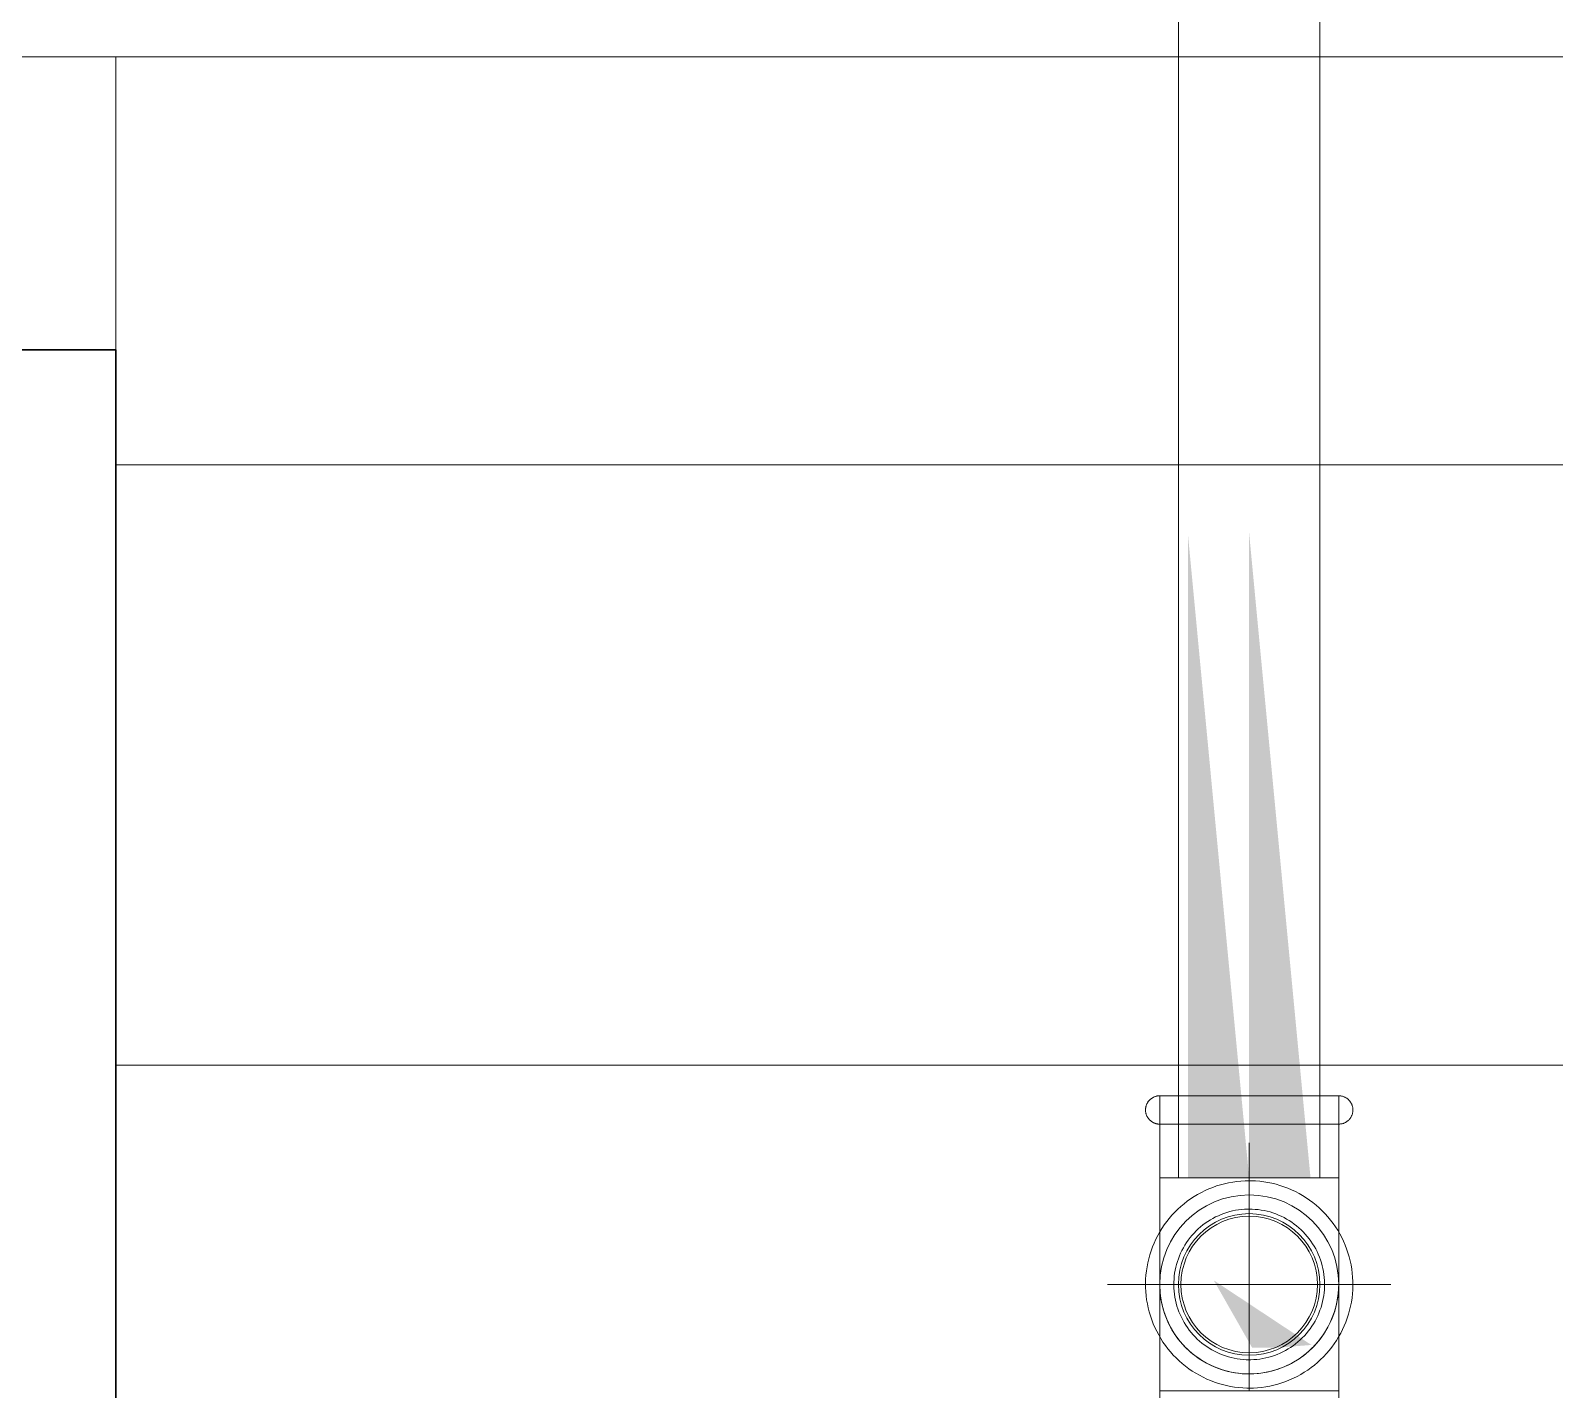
# Model space of a CAD drawing. Header units: metres. Extents: x 149 to 429, y -3 to 162.
# Drawn here: x 333.5331 to 333.802, y 117.3289 to 117.5688 of the extents above; entities that cross this region are included whole.
import ezdxf

# ---------------------------------------------------------------- set-up
doc = ezdxf.new("R2010")
doc.units = ezdxf.units.M
doc.layers.add('1053_ARQ_BASE_MATADOURO_2_dwg', color=7, linetype='Continuous', lineweight=5, true_color=0x767676)
for name, color, linetype, lineweight in [('A-PISO', 7, 'Continuous', 5), ('P-PIPE', 7, 'Continuous', 5), ('P-PIPE-CNTR', 7, 'Continuous', 5)]:
    doc.layers.add(name, color=color, linetype=linetype, lineweight=lineweight)

# ---------------------------------------------------------------- blocks, each defined once
blk = doc.blocks.new('AÇO_Cotovelo 90 45 - AÇO_Cotovelo 90 45-V98-TÉRREO 1_20 - Dependente 2')
at = {"layer": 'P-PIPE'}
for p, q in [((118.82732, 117.32868), (118.82732, 117.31418)), ((118.84312, 117.32868), (118.82732, 117.32868)), ((118.82732, 117.32868), (118.84312, 117.32868)), ((118.8346, 117.32868), (118.83107, 117.32868)), ((118.85892, 117.32868), (118.84312, 117.32868)), ((118.84312, 117.32868), (118.85892, 117.32868)), ((118.85517, 117.32868), (118.85164, 117.32868)), ((118.85892, 117.31418), (118.85892, 117.32868)), ((118.82732, 117.31418), (118.84312, 117.31418)), ((118.8346, 117.31418), (118.83107, 117.31418)), ((118.84312, 117.31418), (118.85892, 117.31418)), ((118.85517, 117.31418), (118.85164, 117.31418))]:
    blk.add_line(p, q, dxfattribs=at)
at = {"layer": 'P-PIPE', "flags": 128}
for points in [[(118.84312, 117.36578), (118.84238, 117.36577), (118.84165, 117.36573), (118.84093, 117.36565), (118.8402, 117.36555), (118.83948, 117.36542), (118.83877, 117.36526), (118.83806, 117.36507), (118.83736, 117.36486), (118.83667, 117.36461), (118.83599, 117.36434), (118.83532, 117.36404), (118.83467, 117.36372), (118.83402, 117.36337), (118.8334, 117.36299), (118.83278, 117.36259), (118.83219, 117.36216), (118.83161, 117.36171), (118.83105, 117.36124), (118.83051, 117.36075), (118.82999, 117.36023), (118.82949, 117.3597), (118.82901, 117.35914), (118.82856, 117.35857), (118.82813, 117.35798), (118.82772, 117.35737), (118.82733, 117.35675), (118.82698, 117.35611), (118.82664, 117.35546), (118.82634, 117.35479), (118.82606, 117.35412), (118.82581, 117.35343), (118.82558, 117.35273), (118.82539, 117.35203), (118.82522, 117.35131), (118.82508, 117.35059), (118.82497, 117.34987), (118.82489, 117.34914), (118.82484, 117.34841), (118.82482, 117.34768), (118.82482, 117.34695), (118.82486, 117.34622), (118.82493, 117.34549), (118.82502, 117.34476), (118.82514, 117.34404), (118.82529, 117.34333), (118.82548, 117.34262), (118.82568, 117.34192), (118.82592, 117.34122), (118.82619, 117.34054), (118.82648, 117.33987), (118.82679, 117.33921), (118.82714, 117.33856), (118.82751, 117.33793), (118.8279, 117.33732), (118.82832, 117.33671), (118.82876, 117.33613), (118.82923, 117.33557), (118.82972, 117.33502), (118.83023, 117.3345), (118.83076, 117.33399), (118.8313, 117.33351), (118.83187, 117.33305), (118.83246, 117.33261), (118.83306, 117.33219), (118.83368, 117.3318), (118.83432, 117.33144), (118.83497, 117.3311), (118.83563, 117.33079), (118.8363, 117.3305), (118.83699, 117.33024), (118.83768, 117.33001), (118.83838, 117.32981), (118.83909, 117.32963), (118.83981, 117.32949), (118.84053, 117.32937), (118.84126, 117.32928), (118.84199, 117.32922), (118.84272, 117.32919), (118.84312, 117.32918)], [(118.84312, 117.32918), (118.84385, 117.3292), (118.84458, 117.32924), (118.84531, 117.32932), (118.84603, 117.32942), (118.84675, 117.32955), (118.84747, 117.32971), (118.84817, 117.3299), (118.84887, 117.33011), (118.84956, 117.33036), (118.85024, 117.33063), (118.85091, 117.33093), (118.85157, 117.33125), (118.85221, 117.3316), (118.85284, 117.33198), (118.85345, 117.33238), (118.85405, 117.33281), (118.85462, 117.33325), (118.85518, 117.33373), (118.85572, 117.33422), (118.85624, 117.33473), (118.85674, 117.33527), (118.85722, 117.33582), (118.85768, 117.3364), (118.85811, 117.33699), (118.85852, 117.3376), (118.8589, 117.33822), (118.85926, 117.33886), (118.85959, 117.33951), (118.85989, 117.34018), (118.86017, 117.34085), (118.86042, 117.34154), (118.86065, 117.34224), (118.86084, 117.34294), (118.86101, 117.34366), (118.86115, 117.34437), (118.86126, 117.3451), (118.86134, 117.34583), (118.86139, 117.34656), (118.86142, 117.34729), (118.86141, 117.34802), (118.86137, 117.34875), (118.86131, 117.34948), (118.86121, 117.3502), (118.86109, 117.35093), (118.86094, 117.35164), (118.86076, 117.35235), (118.86055, 117.35305), (118.86031, 117.35375), (118.86005, 117.35443), (118.85976, 117.3551), (118.85944, 117.35576), (118.85909, 117.35641), (118.85873, 117.35704), (118.85833, 117.35765), (118.85791, 117.35825), (118.85747, 117.35884), (118.857, 117.3594), (118.85652, 117.35995), (118.85601, 117.36047), (118.85548, 117.36098), (118.85493, 117.36146), (118.85436, 117.36192), (118.85377, 117.36236), (118.85317, 117.36278), (118.85255, 117.36317), (118.85192, 117.36353), (118.85127, 117.36387), (118.85061, 117.36418), (118.84993, 117.36447), (118.84925, 117.36473), (118.84855, 117.36496), (118.84785, 117.36516), (118.84714, 117.36534), (118.84642, 117.36548), (118.8457, 117.3656), (118.84497, 117.36569), (118.84424, 117.36575), (118.84351, 117.36578), (118.84312, 117.36578)], [(118.84312, 117.33418), (118.84258, 117.33419), (118.84205, 117.33423), (118.84152, 117.33428), (118.841, 117.33435), (118.84047, 117.33445), (118.83995, 117.33457), (118.83944, 117.3347), (118.83893, 117.33486), (118.83843, 117.33504), (118.83794, 117.33523), (118.83745, 117.33545), (118.83697, 117.33569), (118.83651, 117.33594), (118.83605, 117.33622), (118.83561, 117.33651), (118.83517, 117.33682), (118.83475, 117.33714), (118.83435, 117.33749), (118.83395, 117.33784), (118.83358, 117.33822), (118.83321, 117.33861), (118.83287, 117.33901), (118.83253, 117.33943), (118.83222, 117.33986), (118.83192, 117.3403), (118.83165, 117.34075), (118.83139, 117.34122), (118.83115, 117.34169), (118.83092, 117.34217), (118.83072, 117.34266), (118.83054, 117.34316), (118.83037, 117.34367), (118.83023, 117.34418), (118.83011, 117.3447), (118.83001, 117.34522), (118.82993, 117.34575), (118.82987, 117.34628), (118.82983, 117.34681), (118.82982, 117.34734), (118.82982, 117.34787), (118.82985, 117.3484), (118.8299, 117.34893), (118.82996, 117.34946), (118.83005, 117.34999), (118.83016, 117.35051), (118.8303, 117.35102), (118.83045, 117.35153), (118.83062, 117.35203), (118.83081, 117.35253), (118.83102, 117.35302), (118.83125, 117.3535), (118.8315, 117.35397), (118.83177, 117.35443), (118.83206, 117.35488), (118.83236, 117.35531), (118.83269, 117.35574), (118.83302, 117.35615), (118.83338, 117.35654), (118.83375, 117.35692), (118.83413, 117.35729), (118.83453, 117.35764), (118.83495, 117.35798), (118.83537, 117.3583), (118.83581, 117.3586), (118.83626, 117.35888), (118.83672, 117.35915), (118.83719, 117.35939), (118.83767, 117.35962), (118.83816, 117.35983), (118.83866, 117.36002), (118.83917, 117.36018), (118.83968, 117.36033), (118.84019, 117.36046), (118.84071, 117.36057), (118.84124, 117.36065), (118.84177, 117.36072), (118.8423, 117.36076), (118.84283, 117.36078), (118.84312, 117.36078)], [(118.84312, 117.36078), (118.84365, 117.36077), (118.84418, 117.36074), (118.84471, 117.36069), (118.84524, 117.36061), (118.84576, 117.36052), (118.84628, 117.3604), (118.84679, 117.36027), (118.8473, 117.36011), (118.8478, 117.35993), (118.8483, 117.35973), (118.84878, 117.35952), (118.84926, 117.35928), (118.84972, 117.35903), (118.85018, 117.35875), (118.85063, 117.35846), (118.85106, 117.35815), (118.85148, 117.35783), (118.85189, 117.35748), (118.85228, 117.35712), (118.85266, 117.35675), (118.85302, 117.35636), (118.85337, 117.35596), (118.8537, 117.35554), (118.85401, 117.35511), (118.85431, 117.35467), (118.85459, 117.35422), (118.85485, 117.35375), (118.85509, 117.35328), (118.85531, 117.3528), (118.85551, 117.3523), (118.8557, 117.3518), (118.85586, 117.3513), (118.856, 117.35079), (118.85612, 117.35027), (118.85622, 117.34974), (118.8563, 117.34922), (118.85636, 117.34869), (118.8564, 117.34816), (118.85642, 117.34763), (118.85641, 117.3471), (118.85638, 117.34656), (118.85634, 117.34603), (118.85627, 117.34551), (118.85618, 117.34498), (118.85607, 117.34446), (118.85594, 117.34395), (118.85579, 117.34344), (118.85561, 117.34293), (118.85542, 117.34244), (118.85521, 117.34195), (118.85498, 117.34147), (118.85473, 117.341), (118.85446, 117.34054), (118.85417, 117.34009), (118.85387, 117.33966), (118.85355, 117.33923), (118.85321, 117.33882), (118.85286, 117.33843), (118.85249, 117.33804), (118.8521, 117.33768), (118.8517, 117.33733), (118.85129, 117.33699), (118.85086, 117.33667), (118.85042, 117.33637), (118.84997, 117.33609), (118.84951, 117.33582), (118.84904, 117.33558), (118.84856, 117.33535), (118.84807, 117.33514), (118.84757, 117.33495), (118.84707, 117.33478), (118.84656, 117.33464), (118.84604, 117.33451), (118.84552, 117.3344), (118.84499, 117.33432), (118.84447, 117.33425), (118.84394, 117.33421), (118.8434, 117.33419), (118.84312, 117.33418)], [(118.82732, 117.34747), (118.82732, 117.34742), (118.82732, 117.34735), (118.82732, 117.34724), (118.82732, 117.34711), (118.82732, 117.34695), (118.82732, 117.34675), (118.82732, 117.34653), (118.82732, 117.34628), (118.82732, 117.346), (118.82732, 117.34569), (118.82732, 117.34536), (118.82732, 117.345), (118.82732, 117.34461), (118.82732, 117.3442), (118.82732, 117.34376), (118.82732, 117.3433), (118.82732, 117.34282), (118.82732, 117.34231), (118.82732, 117.34178), (118.82732, 117.34123), (118.82732, 117.34066), (118.82732, 117.34007), (118.82732, 117.33947), (118.82732, 117.33884), (118.82732, 117.3382), (118.82732, 117.33755), (118.82732, 117.33688), (118.82732, 117.33619), (118.82732, 117.3355), (118.82732, 117.33479), (118.82732, 117.33407), (118.82732, 117.33335), (118.82732, 117.33262), (118.82732, 117.33188), (118.82732, 117.33114), (118.82732, 117.33039), (118.82732, 117.32964), (118.82732, 117.32889), (118.82732, 117.32868)], [(118.85892, 117.32868), (118.85892, 117.32944), (118.85892, 117.33019), (118.85892, 117.33093), (118.85892, 117.33168), (118.85892, 117.33242), (118.85892, 117.33315), (118.85892, 117.33388), (118.85892, 117.3346), (118.85892, 117.33531), (118.85892, 117.33601), (118.85892, 117.33669), (118.85892, 117.33737), (118.85892, 117.33803), (118.85892, 117.33867), (118.85892, 117.3393), (118.85892, 117.33991), (118.85892, 117.34051), (118.85892, 117.34108), (118.85892, 117.34164), (118.85892, 117.34217), (118.85892, 117.34268), (118.85892, 117.34317), (118.85892, 117.34364), (118.85892, 117.34409), (118.85892, 117.3445), (118.85892, 117.3449), (118.85892, 117.34527), (118.85892, 117.34561), (118.85892, 117.34592), (118.85892, 117.34621), (118.85892, 117.34647), (118.85892, 117.3467), (118.85892, 117.3469), (118.85892, 117.34707), (118.85892, 117.34721), (118.85892, 117.34732), (118.85892, 117.34741), (118.85892, 117.34746)], [(118.82482, 117.31668), (118.82482, 117.31678), (118.82482, 117.31688), (118.82483, 117.31698), (118.82485, 117.31708), (118.82487, 117.31718), (118.82489, 117.31728), (118.82491, 117.31738), (118.82494, 117.31747), (118.82498, 117.31757), (118.82501, 117.31766), (118.82505, 117.31775), (118.8251, 117.31784), (118.82515, 117.31793), (118.8252, 117.31801), (118.82525, 117.3181), (118.82531, 117.31818), (118.82537, 117.31826), (118.82544, 117.31833), (118.8255, 117.31841), (118.82557, 117.31848), (118.82565, 117.31855), (118.82572, 117.31861), (118.8258, 117.31867), (118.82588, 117.31873), (118.82597, 117.31879), (118.82605, 117.31884), (118.82614, 117.31889), (118.82623, 117.31893), (118.82632, 117.31898), (118.82641, 117.31901), (118.8265, 117.31905), (118.8266, 117.31908), (118.8267, 117.31911), (118.82679, 117.31913), (118.82689, 117.31915), (118.82699, 117.31916), (118.82709, 117.31917), (118.82719, 117.31918), (118.82729, 117.31918), (118.82732, 117.31918)], [(118.82733, 117.31918), (118.82737, 117.31918), (118.82743, 117.31918), (118.82752, 117.31918), (118.82763, 117.31918), (118.82777, 117.31918), (118.82793, 117.31918), (118.82812, 117.31918), (118.82833, 117.31918), (118.82856, 117.31918), (118.82882, 117.31918), (118.8291, 117.31918), (118.8294, 117.31918), (118.82973, 117.31918), (118.83008, 117.31918), (118.83044, 117.31918), (118.83083, 117.31918), (118.83124, 117.31918), (118.83166, 117.31918), (118.83211, 117.31918), (118.83257, 117.31918), (118.83305, 117.31918), (118.83354, 117.31918), (118.83405, 117.31918), (118.83458, 117.31918), (118.83512, 117.31918), (118.83567, 117.31918), (118.83623, 117.31918), (118.83681, 117.31918)], [(118.84312, 117.31918), (118.84248, 117.31918), (118.84185, 117.31918), (118.84122, 117.31918), (118.8406, 117.31918), (118.83998, 117.31918), (118.83936, 117.31918), (118.83875, 117.31918), (118.83815, 117.31918), (118.83755, 117.31918), (118.83696, 117.31918), (118.83639, 117.31918), (118.83582, 117.31918), (118.83527, 117.31918), (118.83472, 117.31918), (118.8342, 117.31918), (118.83368, 117.31918), (118.83318, 117.31918), (118.8327, 117.31918), (118.83223, 117.31918), (118.83178, 117.31918), (118.83135, 117.31918), (118.83094, 117.31918), (118.83055, 117.31918), (118.83017, 117.31918), (118.82982, 117.31918), (118.82949, 117.31918), (118.82918, 117.31918), (118.82889, 117.31918), (118.82863, 117.31918), (118.82839, 117.31918), (118.82817, 117.31918), (118.82798, 117.31918), (118.82781, 117.31918), (118.82767, 117.31918), (118.82755, 117.31918), (118.82745, 117.31918), (118.82738, 117.31918), (118.82734, 117.31918)], [(118.8589, 117.31918), (118.85887, 117.31918), (118.8588, 117.31918), (118.85871, 117.31918), (118.8586, 117.31918), (118.85846, 117.31918), (118.8583, 117.31918), (118.85811, 117.31918), (118.8579, 117.31918), (118.85767, 117.31918), (118.85741, 117.31918), (118.85713, 117.31918), (118.85683, 117.31918), (118.8565, 117.31918), (118.85616, 117.31918), (118.85579, 117.31918), (118.8554, 117.31918), (118.85499, 117.31918), (118.85457, 117.31918), (118.85412, 117.31918), (118.85366, 117.31918), (118.85318, 117.31918), (118.85269, 117.31918), (118.85218, 117.31918), (118.85165, 117.31918), (118.85111, 117.31918), (118.85056, 117.31918), (118.85, 117.31918), (118.84943, 117.31918), (118.84884, 117.31918), (118.84825, 117.31918), (118.84765, 117.31918), (118.84704, 117.31918), (118.84642, 117.31918), (118.8458, 117.31918), (118.84518, 117.31918), (118.84455, 117.31918), (118.84392, 117.31918), (118.84329, 117.31918), (118.84312, 117.31918)], [(118.84927, 117.31918), (118.84985, 117.31918), (118.85041, 117.31918), (118.85097, 117.31918), (118.85151, 117.31918), (118.85204, 117.31918), (118.85255, 117.31918), (118.85305, 117.31918), (118.85353, 117.31918), (118.854, 117.31918), (118.85445, 117.31918), (118.85488, 117.31918), (118.85529, 117.31918), (118.85569, 117.31918), (118.85606, 117.31918), (118.85641, 117.31918), (118.85674, 117.31918), (118.85705, 117.31918), (118.85734, 117.31918), (118.8576, 117.31918), (118.85784, 117.31918), (118.85806, 117.31918), (118.85825, 117.31918), (118.85842, 117.31918), (118.85857, 117.31918), (118.85869, 117.31918), (118.85878, 117.31918), (118.85885, 117.31918), (118.8589, 117.31918)], [(118.85892, 117.31918), (118.85902, 117.31918), (118.85912, 117.31918), (118.85922, 117.31917), (118.85931, 117.31915), (118.85941, 117.31913), (118.85951, 117.31911), (118.85961, 117.31909), (118.8597, 117.31906), (118.8598, 117.31902), (118.85989, 117.31899), (118.85998, 117.31895), (118.86007, 117.3189), (118.86016, 117.31885), (118.86024, 117.3188), (118.86033, 117.31875), (118.86041, 117.31869), (118.86049, 117.31863), (118.86056, 117.31856), (118.86064, 117.3185), (118.86071, 117.31843), (118.86078, 117.31835), (118.86084, 117.31828), (118.86091, 117.3182), (118.86096, 117.31812), (118.86102, 117.31804), (118.86107, 117.31795), (118.86112, 117.31786), (118.86117, 117.31777), (118.86121, 117.31768), (118.86125, 117.31759), (118.86128, 117.3175), (118.86131, 117.3174), (118.86134, 117.3173), (118.86136, 117.31721), (118.86138, 117.31711), (118.8614, 117.31701), (118.86141, 117.31691), (118.86141, 117.31681), (118.86142, 117.31671), (118.86142, 117.31668)], [(118.82732, 117.31418), (118.82722, 117.31419), (118.82712, 117.31419), (118.82702, 117.3142), (118.82692, 117.31422), (118.82682, 117.31423), (118.82672, 117.31426), (118.82663, 117.31428), (118.82653, 117.31431), (118.82644, 117.31434), (118.82634, 117.31438), (118.82625, 117.31442), (118.82616, 117.31447), (118.82607, 117.31451), (118.82599, 117.31457), (118.8259, 117.31462), (118.82582, 117.31468), (118.82574, 117.31474), (118.82567, 117.3148), (118.82559, 117.31487), (118.82552, 117.31494), (118.82545, 117.31502), (118.82539, 117.31509), (118.82533, 117.31517), (118.82527, 117.31525), (118.82521, 117.31533), (118.82516, 117.31542), (118.82511, 117.31551), (118.82507, 117.3156), (118.82502, 117.31569), (118.82499, 117.31578), (118.82495, 117.31587), (118.82492, 117.31597), (118.82489, 117.31606), (118.82487, 117.31616), (118.82485, 117.31626), (118.82484, 117.31636), (118.82483, 117.31646), (118.82482, 117.31656), (118.82482, 117.31666), (118.82482, 117.31668)], [(118.86142, 117.31668), (118.86141, 117.31658), (118.86141, 117.31648), (118.8614, 117.31639), (118.86138, 117.31629), (118.86137, 117.31619), (118.86134, 117.31609), (118.86132, 117.31599), (118.86129, 117.3159), (118.86126, 117.3158), (118.86122, 117.31571), (118.86118, 117.31562), (118.86113, 117.31553), (118.86109, 117.31544), (118.86103, 117.31536), (118.86098, 117.31527), (118.86092, 117.31519), (118.86086, 117.31511), (118.8608, 117.31504), (118.86073, 117.31496), (118.86066, 117.31489), (118.86059, 117.31482), (118.86051, 117.31476), (118.86043, 117.3147), (118.86035, 117.31464), (118.86027, 117.31458), (118.86018, 117.31453), (118.86009, 117.31448), (118.86001, 117.31443), (118.85991, 117.31439), (118.85982, 117.31435), (118.85973, 117.31432), (118.85963, 117.31429), (118.85954, 117.31426), (118.85944, 117.31424), (118.85934, 117.31422), (118.85924, 117.31421), (118.85914, 117.31419), (118.85904, 117.31419), (118.85894, 117.31418), (118.85892, 117.31418)], [(118.82733, 117.31418), (118.82737, 117.31418), (118.82743, 117.31418), (118.82752, 117.31418), (118.82763, 117.31418), (118.82777, 117.31418), (118.82793, 117.31418), (118.82812, 117.31418), (118.82833, 117.31418), (118.82856, 117.31418), (118.82882, 117.31418), (118.8291, 117.31418), (118.8294, 117.31418), (118.82973, 117.31418), (118.83008, 117.31418), (118.83044, 117.31418), (118.83083, 117.31418), (118.83124, 117.31418), (118.83166, 117.31418), (118.83211, 117.31418), (118.83257, 117.31418), (118.83305, 117.31418), (118.83354, 117.31418), (118.83405, 117.31418), (118.83458, 117.31418), (118.83512, 117.31418), (118.83567, 117.31418), (118.83623, 117.31418), (118.83681, 117.31418), (118.83739, 117.31418), (118.83798, 117.31418), (118.83859, 117.31418), (118.8392, 117.31418), (118.83981, 117.31418), (118.84043, 117.31418), (118.84106, 117.31418), (118.84168, 117.31418), (118.84231, 117.31418), (118.84295, 117.31418), (118.84312, 117.31418)], [(118.83696, 117.31418), (118.83639, 117.31418), (118.83582, 117.31418), (118.83527, 117.31418), (118.83472, 117.31418), (118.8342, 117.31418), (118.83368, 117.31418), (118.83318, 117.31418), (118.8327, 117.31418), (118.83223, 117.31418), (118.83178, 117.31418), (118.83135, 117.31418), (118.83094, 117.31418), (118.83055, 117.31418), (118.83017, 117.31418), (118.82982, 117.31418), (118.82949, 117.31418), (118.82918, 117.31418), (118.82889, 117.31418), (118.82863, 117.31418), (118.82839, 117.31418), (118.82817, 117.31418), (118.82798, 117.31418), (118.82781, 117.31418), (118.82767, 117.31418), (118.82755, 117.31418), (118.82745, 117.31418), (118.82738, 117.31418), (118.82734, 117.31418)], [(118.84312, 117.31418), (118.84375, 117.31418), (118.84438, 117.31418), (118.84501, 117.31418), (118.84563, 117.31418), (118.84626, 117.31418), (118.84687, 117.31418), (118.84748, 117.31418), (118.84809, 117.31418), (118.84868, 117.31418), (118.84927, 117.31418), (118.84985, 117.31418), (118.85041, 117.31418), (118.85097, 117.31418), (118.85151, 117.31418), (118.85204, 117.31418), (118.85255, 117.31418), (118.85305, 117.31418), (118.85353, 117.31418), (118.854, 117.31418), (118.85445, 117.31418), (118.85488, 117.31418), (118.85529, 117.31418), (118.85569, 117.31418), (118.85606, 117.31418), (118.85641, 117.31418), (118.85674, 117.31418), (118.85705, 117.31418), (118.85734, 117.31418), (118.8576, 117.31418), (118.85784, 117.31418), (118.85806, 117.31418), (118.85825, 117.31418), (118.85842, 117.31418), (118.85857, 117.31418), (118.85869, 117.31418), (118.85878, 117.31418), (118.85885, 117.31418), (118.8589, 117.31418)], [(118.8589, 117.31418), (118.85887, 117.31418), (118.8588, 117.31418), (118.85871, 117.31418), (118.8586, 117.31418), (118.85846, 117.31418), (118.8583, 117.31418), (118.85811, 117.31418), (118.8579, 117.31418), (118.85767, 117.31418), (118.85741, 117.31418), (118.85713, 117.31418), (118.85683, 117.31418), (118.8565, 117.31418), (118.85616, 117.31418), (118.85579, 117.31418), (118.8554, 117.31418), (118.85499, 117.31418), (118.85457, 117.31418), (118.85412, 117.31418), (118.85366, 117.31418), (118.85318, 117.31418), (118.85269, 117.31418), (118.85218, 117.31418), (118.85165, 117.31418), (118.85111, 117.31418), (118.85056, 117.31418), (118.85, 117.31418), (118.84943, 117.31418)]]:
    blk.add_lwpolyline(points, dxfattribs=at)
at = {"layer": 'P-PIPE'}
for radius, start, end in [(0.0158, 90, 270), (0.0158, 90, 270), (0.0158, 90, 270), (0.0158, 270, 90), (0.0158, 270, 90), (0.0158, 270, 90), (0.01205, 90, 270), (0.01205, 90, 270), (0.01205, 270, 90), (0.01205, 270, 90)]:
    blk.add_arc((118.84312, 117.34748), radius, start, end, dxfattribs=at)
blk = doc.blocks.new('AÇO_Cotovelo 90 45 - AÇO_Cotovelo 90 45-V100-TÉRREO 1_20 - Dependente 2')
at = {"layer": 'P-PIPE', "true_color": 0x7f7f7f}
blk.add_hatch(color=8, dxfattribs=at).paths.add_polyline_path([(127.34788, 117.33631), (127.35409, 117.3368), (127.33687, 117.3482), (127.34364, 117.33631), (127.34635, 117.33631)])
at = {"layer": 'P-PIPE'}
for p, q in [((127.32732, 117.38078), (127.32732, 117.36628)), ((127.34312, 117.38078), (127.32732, 117.38078)), ((127.35892, 117.38078), (127.34312, 117.38078)), ((127.35892, 117.36628), (127.35892, 117.38078)), ((127.32732, 117.36628), (127.34312, 117.36628)), ((127.34312, 117.36628), (127.32732, 117.36628)), ((127.34312, 117.36628), (127.35892, 117.36628)), ((127.35892, 117.36628), (127.34312, 117.36628))]:
    blk.add_line(p, q, dxfattribs=at)
at = {"layer": 'P-PIPE', "flags": 128}
for points in [[(127.32482, 117.37828), (127.32482, 117.37838), (127.32482, 117.37848), (127.32483, 117.37858), (127.32485, 117.37868), (127.32487, 117.37878), (127.32489, 117.37888), (127.32491, 117.37898), (127.32494, 117.37907), (127.32498, 117.37917), (127.32501, 117.37926), (127.32505, 117.37935), (127.3251, 117.37944), (127.32515, 117.37953), (127.3252, 117.37961), (127.32525, 117.3797), (127.32531, 117.37978), (127.32537, 117.37986), (127.32544, 117.37993), (127.3255, 117.38001), (127.32557, 117.38008), (127.32565, 117.38015), (127.32572, 117.38021), (127.3258, 117.38027), (127.32588, 117.38033), (127.32597, 117.38039), (127.32605, 117.38044), (127.32614, 117.38049), (127.32623, 117.38053), (127.32632, 117.38058), (127.32641, 117.38061), (127.3265, 117.38065), (127.3266, 117.38068), (127.3267, 117.38071), (127.32679, 117.38073), (127.32689, 117.38075), (127.32699, 117.38076), (127.32709, 117.38077), (127.32719, 117.38078), (127.32729, 117.38078), (127.32732, 117.38078)], [(127.32733, 117.38078), (127.32737, 117.38078), (127.32743, 117.38078), (127.32752, 117.38078), (127.32763, 117.38078), (127.32777, 117.38078), (127.32793, 117.38078), (127.32812, 117.38078), (127.32833, 117.38078), (127.32856, 117.38078), (127.32882, 117.38078), (127.3291, 117.38078), (127.3294, 117.38078), (127.32973, 117.38078), (127.33008, 117.38078), (127.33044, 117.38078), (127.33083, 117.38078), (127.33124, 117.38078), (127.33166, 117.38078), (127.33211, 117.38078)], [(127.34312, 117.38078), (127.34248, 117.38078), (127.34185, 117.38078), (127.34122, 117.38078), (127.3406, 117.38078), (127.33998, 117.38078), (127.33936, 117.38078), (127.33875, 117.38078), (127.33815, 117.38078), (127.33755, 117.38078), (127.33696, 117.38078), (127.33639, 117.38078), (127.33582, 117.38078), (127.33527, 117.38078), (127.33472, 117.38078), (127.3342, 117.38078), (127.33368, 117.38078), (127.33318, 117.38078), (127.3327, 117.38078), (127.33223, 117.38078), (127.33178, 117.38078), (127.33135, 117.38078), (127.33094, 117.38078), (127.33055, 117.38078), (127.33017, 117.38078), (127.32982, 117.38078), (127.32949, 117.38078), (127.32918, 117.38078), (127.32889, 117.38078), (127.32863, 117.38078), (127.32839, 117.38078), (127.32817, 117.38078), (127.32798, 117.38078), (127.32781, 117.38078), (127.32767, 117.38078), (127.32755, 117.38078), (127.32745, 117.38078), (127.32738, 117.38078), (127.32734, 117.38078)], [(127.3589, 117.38078), (127.35887, 117.38078), (127.3588, 117.38078), (127.35871, 117.38078), (127.3586, 117.38078), (127.35846, 117.38078), (127.3583, 117.38078), (127.35811, 117.38078), (127.3579, 117.38078), (127.35767, 117.38078), (127.35741, 117.38078), (127.35713, 117.38078), (127.35683, 117.38078), (127.3565, 117.38078), (127.35616, 117.38078), (127.35579, 117.38078), (127.3554, 117.38078), (127.35499, 117.38078), (127.35457, 117.38078), (127.35412, 117.38078), (127.35366, 117.38078), (127.35318, 117.38078), (127.35269, 117.38078), (127.35218, 117.38078), (127.35165, 117.38078), (127.35111, 117.38078), (127.35056, 117.38078), (127.35, 117.38078), (127.34943, 117.38078), (127.34884, 117.38078), (127.34825, 117.38078), (127.34765, 117.38078), (127.34704, 117.38078), (127.34642, 117.38078), (127.3458, 117.38078), (127.34518, 117.38078), (127.34455, 117.38078), (127.34392, 117.38078), (127.34329, 117.38078), (127.34312, 117.38078)], [(127.354, 117.38078), (127.35445, 117.38078), (127.35488, 117.38078), (127.35529, 117.38078), (127.35569, 117.38078), (127.35606, 117.38078), (127.35641, 117.38078), (127.35674, 117.38078), (127.35705, 117.38078), (127.35734, 117.38078), (127.3576, 117.38078), (127.35784, 117.38078), (127.35806, 117.38078), (127.35825, 117.38078), (127.35842, 117.38078), (127.35857, 117.38078), (127.35869, 117.38078), (127.35878, 117.38078), (127.35885, 117.38078), (127.3589, 117.38078)], [(127.35892, 117.38078), (127.35902, 117.38078), (127.35912, 117.38078), (127.35922, 117.38077), (127.35931, 117.38075), (127.35941, 117.38073), (127.35951, 117.38071), (127.35961, 117.38069), (127.3597, 117.38066), (127.3598, 117.38062), (127.35989, 117.38059), (127.35998, 117.38055), (127.36007, 117.3805), (127.36016, 117.38045), (127.36024, 117.3804), (127.36033, 117.38035), (127.36041, 117.38029), (127.36049, 117.38023), (127.36056, 117.38016), (127.36064, 117.3801), (127.36071, 117.38003), (127.36078, 117.37995), (127.36084, 117.37988), (127.36091, 117.3798), (127.36096, 117.37972), (127.36102, 117.37964), (127.36107, 117.37955), (127.36112, 117.37946), (127.36117, 117.37937), (127.36121, 117.37928), (127.36125, 117.37919), (127.36128, 117.3791), (127.36131, 117.379), (127.36134, 117.3789), (127.36136, 117.37881), (127.36138, 117.37871), (127.3614, 117.37861), (127.36141, 117.37851), (127.36141, 117.37841), (127.36142, 117.37831), (127.36142, 117.37828)], [(127.32732, 117.37578), (127.32722, 117.37579), (127.32712, 117.37579), (127.32702, 117.3758), (127.32692, 117.37582), (127.32682, 117.37583), (127.32672, 117.37586), (127.32663, 117.37588), (127.32653, 117.37591), (127.32644, 117.37594), (127.32634, 117.37598), (127.32625, 117.37602), (127.32616, 117.37607), (127.32607, 117.37611), (127.32599, 117.37617), (127.3259, 117.37622), (127.32582, 117.37628), (127.32574, 117.37634), (127.32567, 117.3764), (127.32559, 117.37647), (127.32552, 117.37654), (127.32545, 117.37662), (127.32539, 117.37669), (127.32533, 117.37677), (127.32527, 117.37685), (127.32521, 117.37693), (127.32516, 117.37702), (127.32511, 117.37711), (127.32507, 117.3772), (127.32502, 117.37729), (127.32499, 117.37738), (127.32495, 117.37747), (127.32492, 117.37757), (127.32489, 117.37766), (127.32487, 117.37776), (127.32485, 117.37786), (127.32484, 117.37796), (127.32483, 117.37806), (127.32482, 117.37816), (127.32482, 117.37826), (127.32482, 117.37828)], [(127.36142, 117.37828), (127.36141, 117.37818), (127.36141, 117.37808), (127.3614, 117.37799), (127.36138, 117.37789), (127.36137, 117.37779), (127.36134, 117.37769), (127.36132, 117.37759), (127.36129, 117.3775), (127.36126, 117.3774), (127.36122, 117.37731), (127.36118, 117.37722), (127.36113, 117.37713), (127.36109, 117.37704), (127.36103, 117.37696), (127.36098, 117.37687), (127.36092, 117.37679), (127.36086, 117.37671), (127.3608, 117.37664), (127.36073, 117.37656), (127.36066, 117.37649), (127.36059, 117.37642), (127.36051, 117.37636), (127.36043, 117.3763), (127.36035, 117.37624), (127.36027, 117.37618), (127.36018, 117.37613), (127.36009, 117.37608), (127.36001, 117.37603), (127.35991, 117.37599), (127.35982, 117.37595), (127.35973, 117.37592), (127.35963, 117.37589), (127.35954, 117.37586), (127.35944, 117.37584), (127.35934, 117.37582), (127.35924, 117.37581), (127.35914, 117.37579), (127.35904, 117.37579), (127.35894, 117.37578), (127.35892, 117.37578)], [(127.32733, 117.37578), (127.32737, 117.37578), (127.32743, 117.37578), (127.32752, 117.37578), (127.32763, 117.37578), (127.32777, 117.37578), (127.32793, 117.37578), (127.32812, 117.37578), (127.32833, 117.37578), (127.32856, 117.37578), (127.32882, 117.37578), (127.3291, 117.37578), (127.3294, 117.37578), (127.32973, 117.37578), (127.33008, 117.37578), (127.33044, 117.37578), (127.33083, 117.37578), (127.33124, 117.37578), (127.33166, 117.37578), (127.33211, 117.37578), (127.33257, 117.37578), (127.33305, 117.37578), (127.33354, 117.37578), (127.33405, 117.37578), (127.33458, 117.37578), (127.33512, 117.37578), (127.33567, 117.37578), (127.33623, 117.37578), (127.33681, 117.37578), (127.33739, 117.37578), (127.33798, 117.37578), (127.33859, 117.37578), (127.3392, 117.37578), (127.33981, 117.37578), (127.34043, 117.37578), (127.34106, 117.37578), (127.34168, 117.37578), (127.34231, 117.37578), (127.34295, 117.37578), (127.34312, 117.37578)], [(127.33223, 117.37578), (127.33178, 117.37578), (127.33135, 117.37578), (127.33094, 117.37578), (127.33055, 117.37578), (127.33017, 117.37578), (127.32982, 117.37578), (127.32949, 117.37578), (127.32918, 117.37578), (127.32889, 117.37578), (127.32863, 117.37578), (127.32839, 117.37578), (127.32817, 117.37578), (127.32798, 117.37578), (127.32781, 117.37578), (127.32767, 117.37578), (127.32755, 117.37578), (127.32745, 117.37578), (127.32738, 117.37578), (127.32734, 117.37578)], [(127.34312, 117.37578), (127.34375, 117.37578), (127.34438, 117.37578), (127.34501, 117.37578), (127.34563, 117.37578), (127.34626, 117.37578), (127.34687, 117.37578), (127.34748, 117.37578), (127.34809, 117.37578), (127.34868, 117.37578), (127.34927, 117.37578), (127.34985, 117.37578), (127.35041, 117.37578), (127.35097, 117.37578), (127.35151, 117.37578), (127.35204, 117.37578), (127.35255, 117.37578), (127.35305, 117.37578), (127.35353, 117.37578), (127.354, 117.37578), (127.35445, 117.37578), (127.35488, 117.37578), (127.35529, 117.37578), (127.35569, 117.37578), (127.35606, 117.37578), (127.35641, 117.37578), (127.35674, 117.37578), (127.35705, 117.37578), (127.35734, 117.37578), (127.3576, 117.37578), (127.35784, 117.37578), (127.35806, 117.37578), (127.35825, 117.37578), (127.35842, 117.37578), (127.35857, 117.37578), (127.35869, 117.37578), (127.35878, 117.37578), (127.35885, 117.37578), (127.3589, 117.37578)], [(127.3589, 117.37578), (127.35887, 117.37578), (127.3588, 117.37578), (127.35871, 117.37578), (127.3586, 117.37578), (127.35846, 117.37578), (127.3583, 117.37578), (127.35811, 117.37578), (127.3579, 117.37578), (127.35767, 117.37578), (127.35741, 117.37578), (127.35713, 117.37578), (127.35683, 117.37578), (127.3565, 117.37578), (127.35616, 117.37578), (127.35579, 117.37578), (127.3554, 117.37578), (127.35499, 117.37578), (127.35457, 117.37578), (127.35412, 117.37578)], [(127.32732, 117.3475), (127.32732, 117.34754), (127.32732, 117.34762), (127.32732, 117.34772), (127.32732, 117.34786), (127.32732, 117.34802), (127.32732, 117.34822), (127.32732, 117.34844), (127.32732, 117.34869), (127.32732, 117.34897), (127.32732, 117.34928), (127.32732, 117.34961), (127.32732, 117.34997), (127.32732, 117.35036), (127.32732, 117.35077), (127.32732, 117.3512), (127.32732, 117.35167), (127.32732, 117.35215), (127.32732, 117.35266), (127.32732, 117.35319), (127.32732, 117.35374), (127.32732, 117.35431), (127.32732, 117.35489), (127.32732, 117.3555), (127.32732, 117.35613), (127.32732, 117.35677), (127.32732, 117.35742), (127.32732, 117.35809), (127.32732, 117.35878), (127.32732, 117.35947), (127.32732, 117.36018), (127.32732, 117.36089), (127.32732, 117.36162), (127.32732, 117.36235), (127.32732, 117.36309), (127.32732, 117.36383), (127.32732, 117.36458), (127.32732, 117.36533), (127.32732, 117.36608), (127.32732, 117.36628)], [(127.35892, 117.36628), (127.35892, 117.36553), (127.35892, 117.36478), (127.35892, 117.36403), (127.35892, 117.36329), (127.35892, 117.36255), (127.35892, 117.36182), (127.35892, 117.36109), (127.35892, 117.36037), (127.35892, 117.35966), (127.35892, 117.35896), (127.35892, 117.35828), (127.35892, 117.3576), (127.35892, 117.35694), (127.35892, 117.3563), (127.35892, 117.35567), (127.35892, 117.35506), (127.35892, 117.35446), (127.35892, 117.35389), (127.35892, 117.35333), (127.35892, 117.3528), (127.35892, 117.35229), (127.35892, 117.35179), (127.35892, 117.35133), (127.35892, 117.35088), (127.35892, 117.35046), (127.35892, 117.35007), (127.35892, 117.3497), (127.35892, 117.34936), (127.35892, 117.34905), (127.35892, 117.34876), (127.35892, 117.3485), (127.35892, 117.34827), (127.35892, 117.34807), (127.35892, 117.3479), (127.35892, 117.34776), (127.35892, 117.34764), (127.35892, 117.34756), (127.35892, 117.34751)], [(127.34312, 117.36578), (127.34238, 117.36577), (127.34165, 117.36573), (127.34093, 117.36565), (127.3402, 117.36555), (127.33948, 117.36542), (127.33877, 117.36526), (127.33806, 117.36507), (127.33736, 117.36486), (127.33667, 117.36461), (127.33599, 117.36434), (127.33532, 117.36404), (127.33467, 117.36372), (127.33402, 117.36337), (127.3334, 117.36299), (127.33278, 117.36259), (127.33219, 117.36216), (127.33161, 117.36171), (127.33105, 117.36124), (127.33051, 117.36075), (127.32999, 117.36023), (127.32949, 117.3597), (127.32901, 117.35914), (127.32856, 117.35857), (127.32813, 117.35798), (127.32772, 117.35737), (127.32733, 117.35675), (127.32698, 117.35611), (127.32664, 117.35546), (127.32634, 117.35479), (127.32606, 117.35412), (127.32581, 117.35343), (127.32558, 117.35273), (127.32539, 117.35203), (127.32522, 117.35131), (127.32508, 117.35059), (127.32497, 117.34987), (127.32489, 117.34914), (127.32484, 117.34841), (127.32482, 117.34768), (127.32482, 117.34695), (127.32486, 117.34622), (127.32493, 117.34549), (127.32502, 117.34476), (127.32514, 117.34404), (127.3253, 117.34333), (127.32548, 117.34262), (127.32568, 117.34192), (127.32592, 117.34122), (127.32619, 117.34054), (127.32648, 117.33987), (127.32679, 117.33921), (127.32714, 117.33856), (127.32751, 117.33793), (127.3279, 117.33732), (127.32832, 117.33671), (127.32876, 117.33613), (127.32923, 117.33557), (127.32972, 117.33502), (127.33023, 117.3345), (127.33076, 117.33399), (127.3313, 117.33351), (127.33187, 117.33305), (127.33246, 117.33261), (127.33306, 117.33219), (127.33368, 117.3318), (127.33432, 117.33144), (127.33497, 117.3311), (127.33563, 117.33079), (127.3363, 117.3305), (127.33699, 117.33024), (127.33768, 117.33001), (127.33838, 117.32981), (127.33909, 117.32963), (127.33981, 117.32949), (127.34053, 117.32937), (127.34126, 117.32928), (127.34199, 117.32922), (127.34272, 117.32919), (127.34312, 117.32918)], [(127.34312, 117.32918), (127.34385, 117.3292), (127.34458, 117.32924), (127.34531, 117.32932), (127.34603, 117.32942), (127.34675, 117.32955), (127.34747, 117.32971), (127.34817, 117.3299), (127.34887, 117.33011), (127.34956, 117.33036), (127.35024, 117.33063), (127.35091, 117.33093), (127.35157, 117.33125), (127.35221, 117.3316), (127.35284, 117.33198), (127.35345, 117.33238), (127.35405, 117.33281), (127.35462, 117.33325), (127.35518, 117.33373), (127.35572, 117.33422), (127.35624, 117.33473), (127.35674, 117.33527), (127.35722, 117.33582), (127.35768, 117.3364), (127.35811, 117.33699), (127.35852, 117.3376), (127.3589, 117.33822), (127.35926, 117.33886), (127.35959, 117.33951), (127.35989, 117.34018), (127.36017, 117.34085), (127.36042, 117.34154), (127.36065, 117.34224), (127.36084, 117.34294), (127.36101, 117.34366), (127.36115, 117.34437), (127.36126, 117.3451), (127.36134, 117.34583), (127.36139, 117.34656), (127.36142, 117.34729), (127.36141, 117.34802), (127.36137, 117.34875), (127.36131, 117.34948), (127.36121, 117.3502), (127.36109, 117.35093), (127.36094, 117.35164), (127.36076, 117.35235), (127.36055, 117.35305), (127.36031, 117.35375), (127.36005, 117.35443), (127.35976, 117.3551), (127.35944, 117.35576), (127.35909, 117.35641), (127.35873, 117.35704), (127.35833, 117.35765), (127.35791, 117.35825), (127.35747, 117.35884), (127.357, 117.3594), (127.35652, 117.35995), (127.35601, 117.36047), (127.35548, 117.36098), (127.35493, 117.36146), (127.35436, 117.36192), (127.35377, 117.36236), (127.35317, 117.36278), (127.35255, 117.36317), (127.35192, 117.36353), (127.35127, 117.36387), (127.35061, 117.36418), (127.34993, 117.36447), (127.34925, 117.36473), (127.34855, 117.36496), (127.34785, 117.36516), (127.34714, 117.36534), (127.34642, 117.36548), (127.3457, 117.3656), (127.34497, 117.36569), (127.34424, 117.36575), (127.34351, 117.36578), (127.34312, 117.36578)], [(127.34312, 117.33418), (127.34258, 117.33419), (127.34205, 117.33423), (127.34152, 117.33428), (127.341, 117.33435), (127.34047, 117.33445), (127.33995, 117.33457), (127.33944, 117.3347), (127.33893, 117.33486), (127.33843, 117.33504), (127.33794, 117.33523), (127.33745, 117.33545), (127.33697, 117.33569), (127.33651, 117.33594), (127.33605, 117.33622), (127.33561, 117.33651), (127.33517, 117.33682), (127.33475, 117.33714), (127.33435, 117.33749), (127.33395, 117.33784), (127.33358, 117.33822), (127.33321, 117.33861), (127.33287, 117.33901), (127.33253, 117.33943), (127.33222, 117.33986), (127.33192, 117.3403), (127.33165, 117.34075), (127.33139, 117.34122), (127.33115, 117.34169), (127.33092, 117.34217), (127.33072, 117.34266), (127.33054, 117.34316), (127.33037, 117.34367), (127.33023, 117.34418), (127.33011, 117.3447), (127.33001, 117.34522), (127.32993, 117.34575), (127.32987, 117.34628), (127.32983, 117.34681), (127.32982, 117.34734), (127.32982, 117.34787), (127.32985, 117.3484), (127.3299, 117.34893), (127.32996, 117.34946), (127.33005, 117.34999), (127.33016, 117.35051), (127.3303, 117.35102), (127.33045, 117.35153), (127.33062, 117.35203), (127.33081, 117.35253), (127.33102, 117.35302), (127.33125, 117.3535), (127.3315, 117.35397), (127.33177, 117.35443), (127.33206, 117.35488), (127.33236, 117.35531), (127.33269, 117.35574), (127.33302, 117.35615), (127.33338, 117.35654), (127.33375, 117.35692), (127.33413, 117.35729), (127.33453, 117.35764), (127.33495, 117.35798), (127.33537, 117.3583), (127.33581, 117.3586), (127.33626, 117.35888), (127.33672, 117.35915), (127.33719, 117.35939), (127.33767, 117.35962), (127.33816, 117.35983), (127.33866, 117.36002), (127.33917, 117.36018), (127.33968, 117.36033), (127.34019, 117.36046), (127.34071, 117.36057), (127.34124, 117.36065), (127.34177, 117.36072), (127.3423, 117.36076), (127.34283, 117.36078), (127.34312, 117.36078)], [(127.34312, 117.36078), (127.34365, 117.36077), (127.34418, 117.36074), (127.34471, 117.36069), (127.34524, 117.36061), (127.34576, 117.36052), (127.34628, 117.3604), (127.34679, 117.36027), (127.3473, 117.36011), (127.3478, 117.35993), (127.3483, 117.35973), (127.34878, 117.35952), (127.34926, 117.35928), (127.34972, 117.35903), (127.35018, 117.35875), (127.35063, 117.35846), (127.35106, 117.35815), (127.35148, 117.35783), (127.35189, 117.35748), (127.35228, 117.35712), (127.35266, 117.35675), (127.35302, 117.35636), (127.35337, 117.35596), (127.3537, 117.35554), (127.35401, 117.35511), (127.35431, 117.35467), (127.35459, 117.35422), (127.35485, 117.35375), (127.35509, 117.35328), (127.35531, 117.3528), (127.35551, 117.3523), (127.3557, 117.3518), (127.35586, 117.3513), (127.356, 117.35079), (127.35612, 117.35027), (127.35622, 117.34974), (127.3563, 117.34922), (127.35636, 117.34869), (127.3564, 117.34816), (127.35642, 117.34763), (127.35641, 117.3471), (127.35638, 117.34656), (127.35634, 117.34603), (127.35627, 117.34551), (127.35618, 117.34498), (127.35607, 117.34446), (127.35594, 117.34395), (127.35579, 117.34344), (127.35561, 117.34293), (127.35542, 117.34244), (127.35521, 117.34195), (127.35498, 117.34147), (127.35473, 117.341), (127.35446, 117.34054), (127.35417, 117.34009), (127.35387, 117.33966), (127.35355, 117.33923), (127.35321, 117.33882), (127.35286, 117.33843), (127.35249, 117.33804), (127.3521, 117.33768), (127.3517, 117.33733), (127.35129, 117.33699), (127.35086, 117.33667), (127.35042, 117.33637), (127.34997, 117.33609), (127.34951, 117.33582), (127.34904, 117.33558), (127.34856, 117.33535), (127.34807, 117.33514), (127.34757, 117.33495), (127.34707, 117.33478), (127.34656, 117.33464), (127.34604, 117.33451), (127.34552, 117.3344), (127.34499, 117.33432), (127.34447, 117.33425), (127.34394, 117.33421), (127.3434, 117.33419), (127.34312, 117.33418)], [(127.34312, 117.33168), (127.34248, 117.3317), (127.34185, 117.33173), (127.34122, 117.3318), (127.3406, 117.33189), (127.33998, 117.332), (127.33936, 117.33214), (127.33875, 117.3323), (127.33815, 117.33249), (127.33755, 117.3327), (127.33696, 117.33293), (127.33639, 117.33319), (127.33582, 117.33347), (127.33527, 117.33377), (127.33472, 117.3341), (127.3342, 117.33444), (127.33368, 117.33481), (127.33318, 117.3352), (127.3327, 117.33561), (127.33223, 117.33603), (127.33178, 117.33648), (127.33135, 117.33694), (127.33094, 117.33742), (127.33055, 117.33791), (127.33017, 117.33842), (127.32982, 117.33895), (127.32949, 117.33949), (127.32918, 117.34004), (127.32889, 117.3406), (127.32863, 117.34117), (127.32839, 117.34176), (127.32817, 117.34235), (127.32798, 117.34295), (127.32781, 117.34356), (127.32767, 117.34418), (127.32755, 117.3448), (127.32745, 117.34542), (127.32738, 117.34605), (127.32734, 117.34668), (127.32732, 117.34731), (127.32732, 117.34748)], [(127.35892, 117.34748), (127.3589, 117.34685), (127.35887, 117.34622), (127.3588, 117.34559), (127.35871, 117.34497), (127.3586, 117.34435), (127.35846, 117.34373), (127.3583, 117.34312), (127.35811, 117.34251), (127.3579, 117.34192), (127.35767, 117.34133), (127.35741, 117.34075), (127.35713, 117.34019), (127.35683, 117.33963), (127.3565, 117.33909), (127.35616, 117.33856), (127.35579, 117.33805), (127.3554, 117.33755), (127.35499, 117.33707), (127.35457, 117.3366), (127.35412, 117.33615), (127.35366, 117.33572), (127.35318, 117.33531), (127.35269, 117.33491), (127.35218, 117.33454), (127.35165, 117.33419), (127.35111, 117.33386), (127.35056, 117.33355), (127.35, 117.33326), (127.34943, 117.333), (127.34884, 117.33276), (127.34825, 117.33254), (127.34765, 117.33235), (127.34704, 117.33218), (127.34642, 117.33203), (127.3458, 117.33191), (127.34518, 117.33182), (127.34455, 117.33175), (127.34392, 117.3317), (127.34329, 117.33169), (127.34312, 117.33168)]]:
    blk.add_lwpolyline(points, dxfattribs=at)
at = {"layer": 'P-PIPE'}
for radius, start, end in [(0.0158, 90, 270), (0.0158, 90, 270), (0.0158, 90, 270), (0.0158, 270, 90), (0.0158, 270, 90), (0.0158, 270, 90), (0.01205, 90, 270), (0.01205, 90, 270), (0.01205, 270, 90), (0.01205, 270, 90)]:
    blk.add_arc((127.34312, 117.34748), radius, start, end, dxfattribs=at)
blk = doc.blocks.new('1053_ARQ_BASE_MATADOURO_2_dwg-3637054-TÉRREO 1_20 - Dependente 2')
at = {"layer": 'A-PISO', "color": 253, "true_color": 0xaaaaaa}
for p, q in [((127.14312, 84.30615), (134.76812, 84.30615)), ((127.14312, 84.20015), (134.76812, 84.20015))]:
    blk.add_line(p, q, dxfattribs=at)
at = {"layer": 'A-PISO', "color": 253, "true_color": 0xaaaaaa, "flags": 128}
blk.add_lwpolyline([(126.89312, 84.12815), (127.14312, 84.12815), (127.14312, 84.37815), (126.89312, 84.37815)], close=True, dxfattribs=at)
blk.add_lwpolyline([(127.34914, 84.12815), (134.64312, 84.12815), (134.64312, 76.37815), (134.89312, 76.37815), (134.89312, 84.37815), (127.14312, 84.37815)], dxfattribs=at)
at = {"layer": 'A-PISO', "color": 253, "lineweight": 30, "true_color": 0xaaaaaa, "flags": 128}
blk.add_lwpolyline([(126.14312, 84.32642), (127.14312, 84.32642), (127.14312, 70.72642), (126.14312, 70.72642)], close=True, dxfattribs=at)

msp = doc.modelspace()

# ---------------------------------------------------------------- hatches: boundary and pattern name
at = {"layer": 'P-PIPE', "true_color": 0xc0c0c0}
for points in [[(333.73733, 117.36628), (333.74815, 117.36628), (333.73733, 117.48004)], [(333.74815, 117.36628), (333.75898, 117.36628), (333.74815, 117.48004)]]:
    msp.add_hatch(color=9, dxfattribs=at).paths.add_polyline_path(points)

# ---------------------------------------------------------------- linework, layer by layer
at = {"layer": 'P-PIPE'}
for p, q in [((333.73565, 117.74538), (333.73565, 117.36628)), ((333.76065, 117.36628), (333.76065, 117.74538)), ((333.73565, 117.36628), (333.76065, 117.36628))]:
    msp.add_line(p, q, dxfattribs=at)
for start, end in [(90, 180), (90, 180), (0, 90), (0, 90), (180, 270), (180, 270), (270, 0), (270, 0)]:
    msp.add_arc((333.74815, 117.34748), 0.0125, start, end, dxfattribs=at)
at = {"layer": 'P-PIPE-CNTR'}
for p, q in [((333.74815, 117.32868), (333.74815, 117.37248)), ((333.72315, 117.34748), (333.77315, 117.34748))]:
    msp.add_line(p, q, dxfattribs=at)

# ---------------------------------------------------------------- block references
at = {"layer": '1053_ARQ_BASE_MATADOURO_2_dwg', "color": 253, "true_color": 0xaaaaaa}
msp.add_blockref('1053_ARQ_BASE_MATADOURO_2_dwg-3637054-TÉRREO 1_20 - Dependente 2', (206.40504, 33.18603), dxfattribs=at)
at = {"layer": 'P-PIPE'}
for name, p in [('AÇO_Cotovelo 90 45 - AÇO_Cotovelo 90 45-V100-TÉRREO 1_20 - Dependente 2', (206.40504, 0)), ('AÇO_Cotovelo 90 45 - AÇO_Cotovelo 90 45-V98-TÉRREO 1_20 - Dependente 2', (214.90504, 0))]:
    msp.add_blockref(name, p, dxfattribs=at)

doc.saveas('drawing.dxf')
